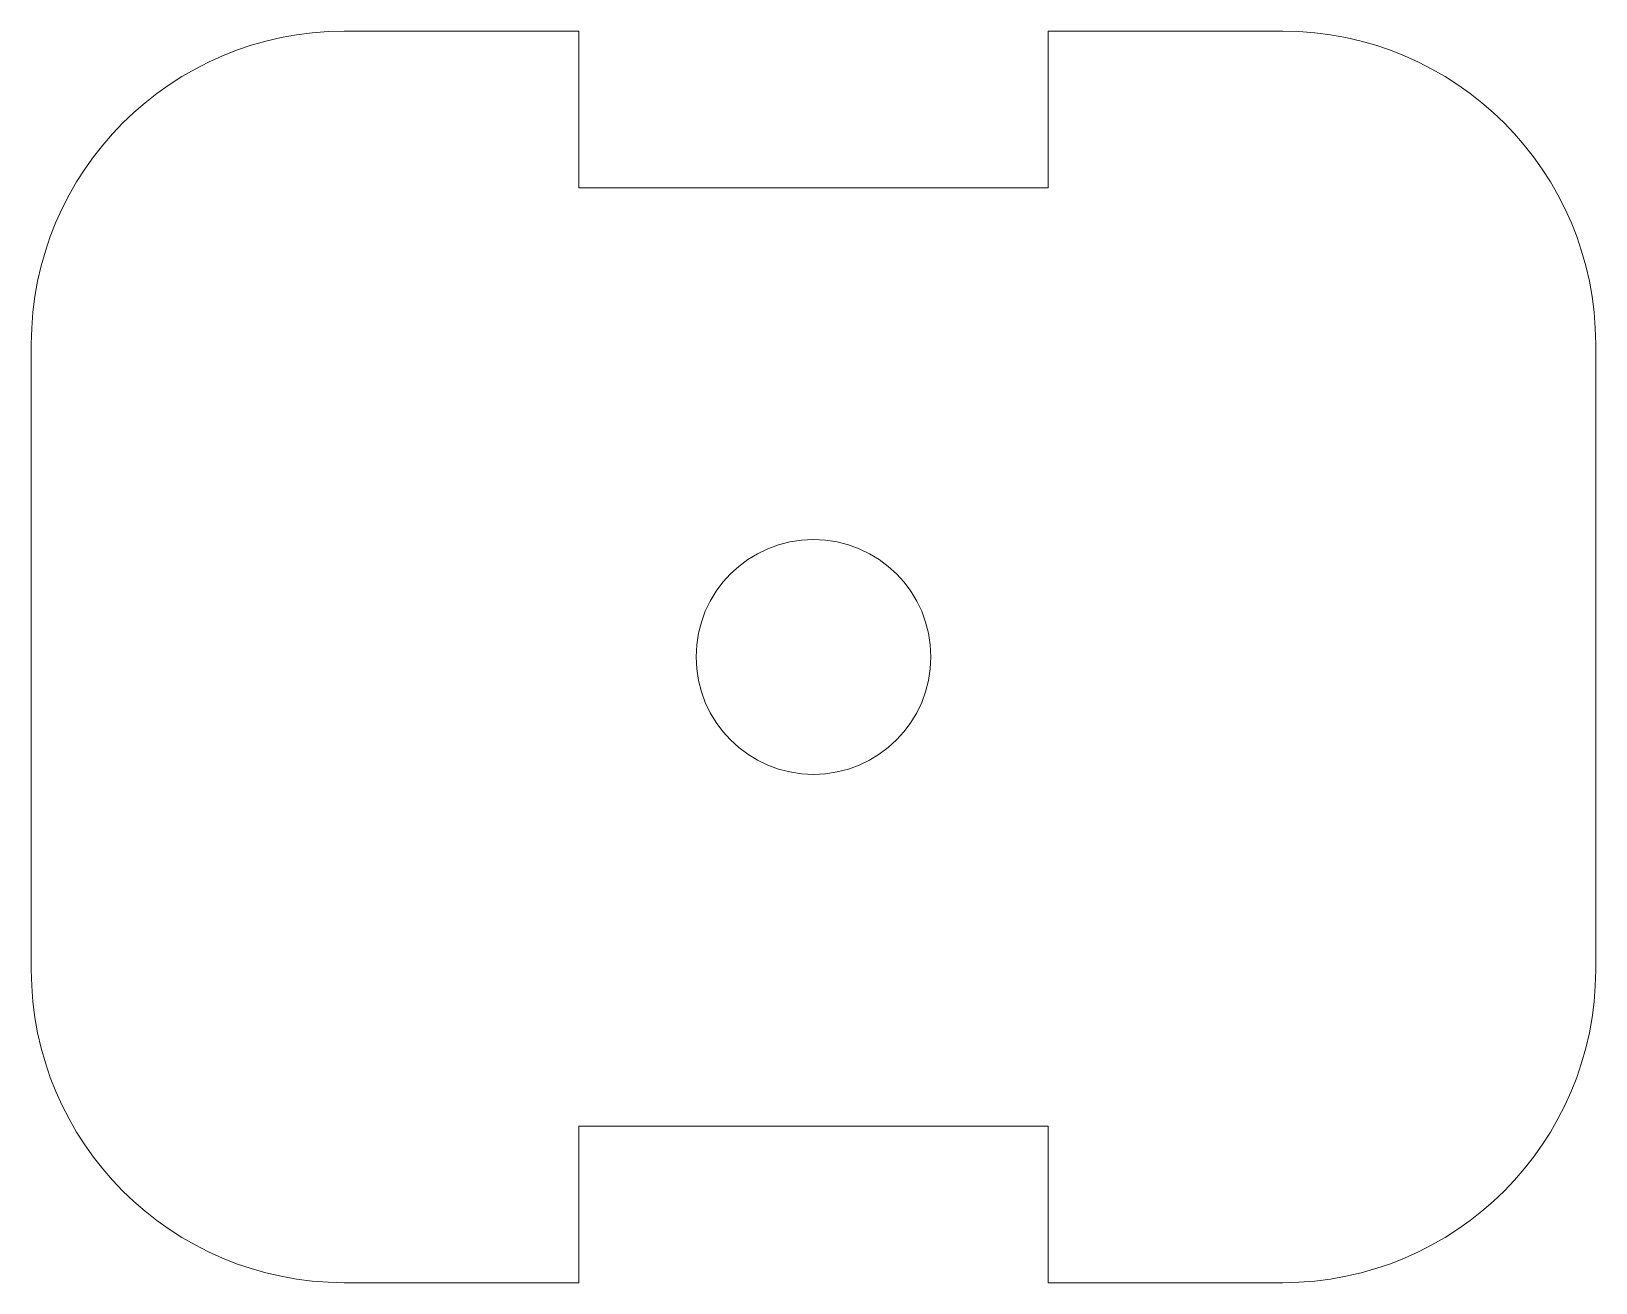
# Model space of a CAD drawing. Header units: inches. Extents: x -0.38 to 0.88, y -0.17 to 0.83.
import ezdxf

# ---------------------------------------------------------------- set-up
doc = ezdxf.new("R2010")
doc.units = ezdxf.units.IN
doc.header["$MEASUREMENT"] = 0

msp = doc.modelspace()

# ---------------------------------------------------------------- linework, layer by layer
at = {"color": 7, "linetype": 'Continuous', "lineweight": 15}
for p, q in [((0.0625, 0.8322), (-0.125, 0.8322)), ((0.0625, 0.7072), (0.0625, 0.8322)), ((0.625, 0.8322), (0.4375, 0.8322)), ((0.4375, 0.8322), (0.4375, 0.7072)), ((0.4375, 0.7072), (0.0625, 0.7072)), ((-0.375, 0.5822), (-0.375, 0.0822)), ((0.875, 0.0822), (0.875, 0.5822)), ((0.0625, -0.1678), (0.0625, -0.0428)), ((0.0625, -0.0428), (0.4375, -0.0428)), ((0.4375, -0.0428), (0.4375, -0.1678)), ((-0.125, -0.1678), (0.0625, -0.1678)), ((0.4375, -0.1678), (0.625, -0.1678))]:
    msp.add_line(p, q, dxfattribs=at)
msp.add_circle((0.25, 0.3322), 0.0938, dxfattribs=at)
for centre, start, end in [((-0.125, 0.5822), 90, 180), ((0.625, 0.5822), 0, 90), ((-0.125, 0.0822), 180, 270), ((0.625, 0.0822), 270, 0)]:
    msp.add_arc(centre, 0.25, start, end, dxfattribs=at)

doc.saveas('drawing.dxf')
